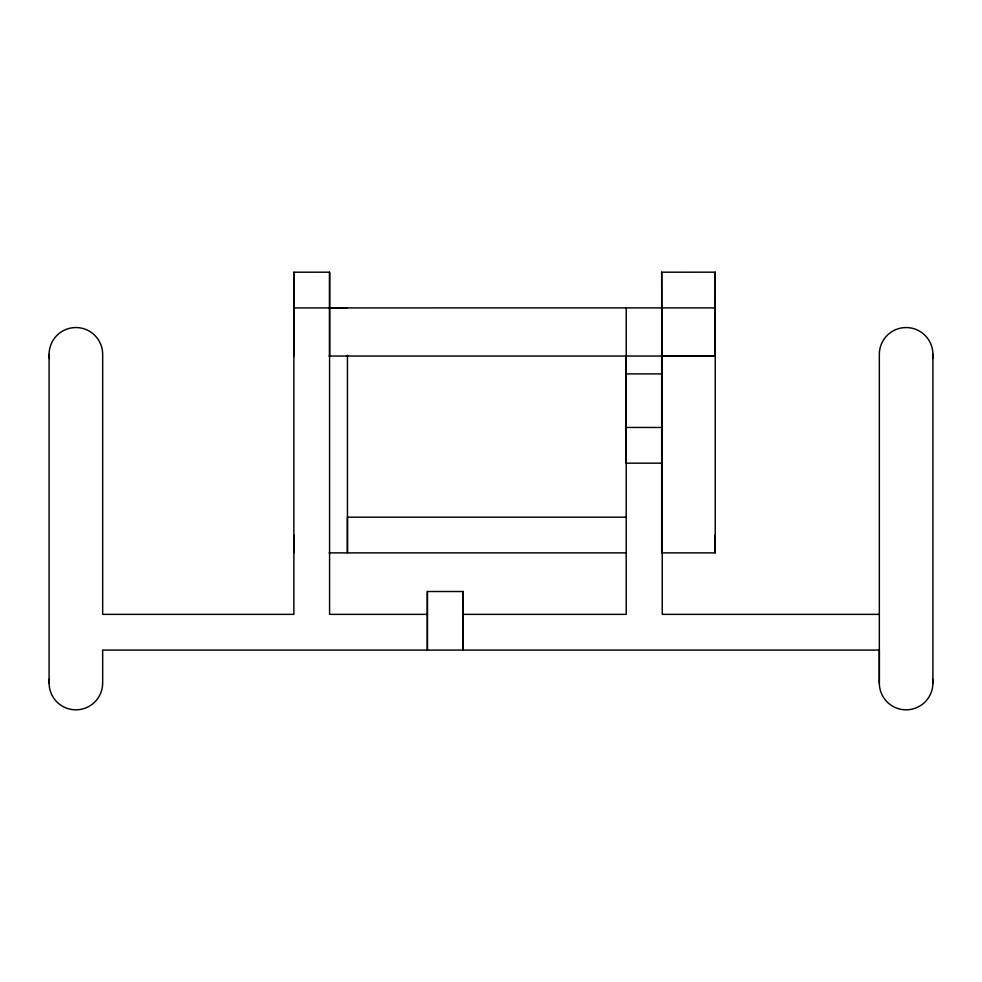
<?xml version="1.0" encoding="UTF-8"?>
<svg xmlns="http://www.w3.org/2000/svg" width="982" height="982" viewBox="0 0 982 982"><rect width="100%" height="100%" fill="white"/><g stroke="black" fill="none" stroke-linecap="round" stroke-linejoin="round"><path stroke-width="1.47" d="M49.1 683.042L49.1 354.33M329.584 356.049L329.584 272.198L293.876 272.21L293.876 614.364L102.668 614.364L102.668 354.33A26.784 26.784 0 0 0 73.773 327.632A26.784 26.784 0 0 0 49.431 358.528M329.584 272.21L329.584 614.364L427.44 614.364M347.444 355.263L347.444 552.878L347.444 517.17L626.418 517.17M427.379 591.508L427.379 650.072L427.379 591.508L463.087 591.508L463.087 650.072L463.087 591.508M626.221 307.918L626.209 614.364L462.608 614.364M661.684 355.374L661.684 552.878L715.24 552.878L715.252 272.186L661.684 272.198L661.684 308.949M661.684 272.186L662.224 463.173L626.209 463.173L626.209 409.592M715.252 272.186L715.203 356.122L662.187 356.122L662.236 307.894M715.203 356.122L715.252 307.894L293.876 307.918M932.569 678.844A26.784 26.784 0 0 1 908.227 709.741A26.784 26.784 0 0 1 879.332 683.042L879.332 354.33A26.784 26.784 0 0 1 908.227 327.632A26.784 26.784 0 0 1 932.569 358.528M932.9 683.042L932.9 354.33M626.209 356.036L626.209 427.452L662.224 427.465L662.224 614.364L879.332 614.364M329.584 307.918L347.444 307.918M329.093 356.036L715.24 356.049M626.516 373.897L662.236 373.897M329.08 552.878L626.418 552.878M879.332 683.042L879.332 650.072L102.668 650.072L102.668 683.042A26.784 26.784 0 0 1 73.773 709.741A26.784 26.784 0 0 1 49.431 678.844M715.24 535.03L715.24 552.878M293.876 272.21L293.876 356.049M293.876 535.03L293.876 552.878"/></g></svg>
